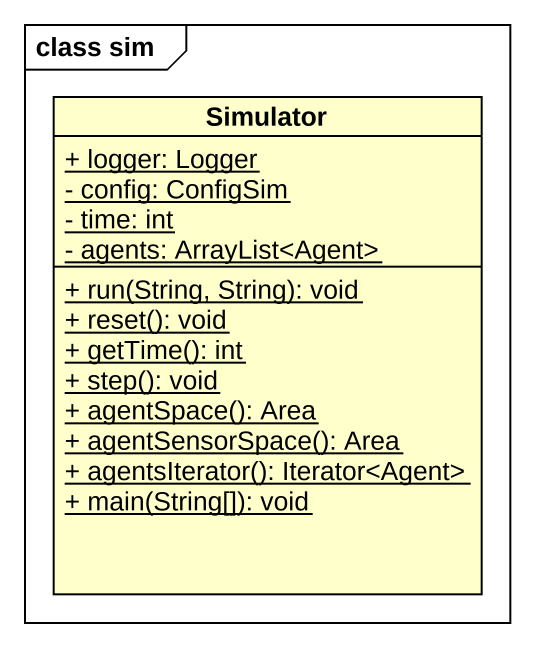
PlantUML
@startuml
mainframe class sim
hide circle
hide empty members
skinparam classAttributeIconSize 0
class Simulator {
  {static} + logger: Logger
  {static} - config: ConfigSim
  {static} - time: int
  {static} - agents: ArrayList<Agent>
  {static} + run(String, String): void
  {static} + reset(): void
  {static} + getTime(): int
  {static} + step(): void
  {static} + agentSpace(): Area
  {static} + agentSensorSpace(): Area
  {static} + agentsIterator(): Iterator<Agent>
  {static} + main(String[]): void
}
@enduml
